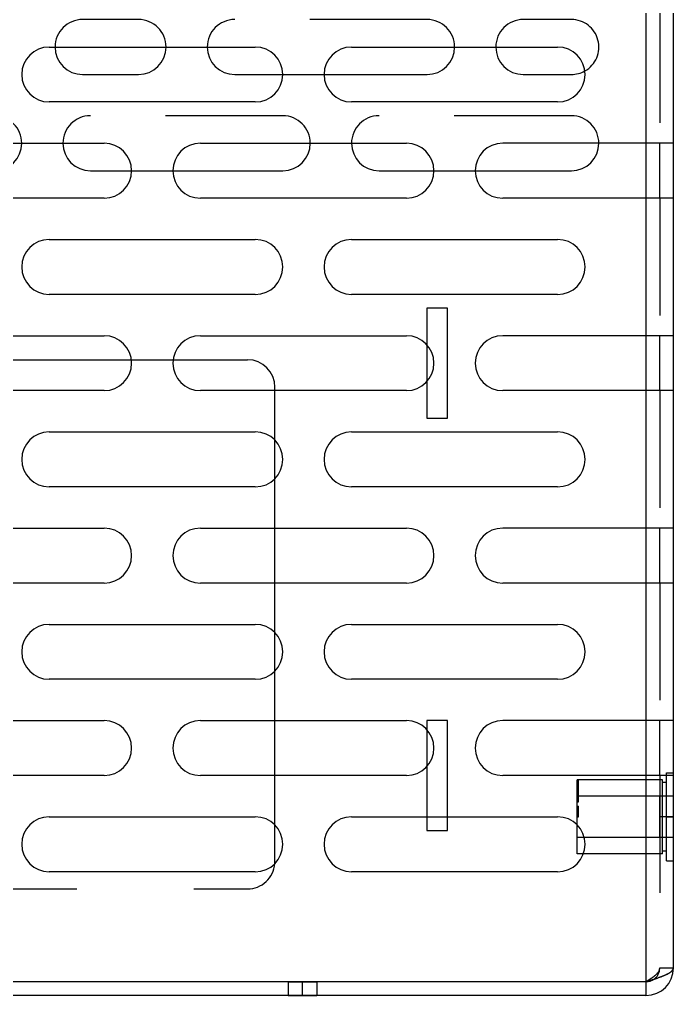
# Model space of a CAD drawing. Header units: millimetres. Extents: x 0 to 8948, y -1340 to 1100.
# Drawn here: x 6858.8 to 6906.4, y 469.9 to 540.9 of the extents above; entities that cross this region are included whole.
import ezdxf

# ---------------------------------------------------------------- set-up
doc = ezdxf.new("R2010")
doc.units = ezdxf.units.MM
doc.header["$LTSCALE"] = 85.25
doc.linetypes.add('HIDDEN', pattern=[0.2, 0.1, -0.1])
doc.layers.get('0').update_dxf_attribs({"linetype": 'CONTINUOUS'})
doc.layers.add('02___PRT_ALL_AXES', color=7, linetype='CONTINUOUS')
doc.layers.add('DEFAULT_2', color=8, linetype='HIDDEN')

msp = doc.modelspace()

# ---------------------------------------------------------------- linework, layer by layer
at = {"color": 3, "linetype": 'Continuous'}
for p, q in [((6906.361, 471.948), (6906.361, 678.948)), ((6904.361, 541.948), (6904.361, 531.948)), ((6860.932, 538.948), (6875.932, 538.948)), ((6882.932, 538.948), (6897.932, 538.948)), ((6875.932, 534.948), (6860.932, 534.948)), ((6897.932, 534.948), (6882.932, 534.948)), ((6849.932, 531.948), (6864.932, 531.948)), ((6871.932, 531.948), (6886.932, 531.948)), ((6906.361, 531.948), (6893.932, 531.948)), ((6864.932, 527.948), (6849.932, 527.948)), ((6886.932, 527.948), (6871.932, 527.948)), ((6906.361, 527.948), (6893.932, 527.948)), ((6904.361, 527.948), (6904.361, 517.948)), ((6860.932, 524.948), (6875.932, 524.948)), ((6882.932, 524.948), (6897.932, 524.948)), ((6875.932, 520.948), (6860.932, 520.948)), ((6897.932, 520.948), (6882.932, 520.948)), ((6849.932, 517.948), (6864.932, 517.948)), ((6871.932, 517.948), (6886.932, 517.948)), ((6906.361, 517.948), (6893.932, 517.948)), ((6864.932, 513.948), (6849.932, 513.948)), ((6886.932, 513.948), (6871.932, 513.948)), ((6906.361, 513.948), (6893.932, 513.948)), ((6904.361, 513.948), (6904.361, 503.948)), ((6860.932, 510.948), (6875.932, 510.948)), ((6882.932, 510.948), (6897.932, 510.948)), ((6875.932, 506.948), (6860.932, 506.948)), ((6897.932, 506.948), (6882.932, 506.948)), ((6849.932, 503.948), (6864.932, 503.948)), ((6871.932, 503.948), (6886.932, 503.948)), ((6906.361, 503.948), (6893.932, 503.948)), ((6864.932, 499.948), (6849.932, 499.948)), ((6886.932, 499.948), (6871.932, 499.948)), ((6906.361, 499.948), (6893.932, 499.948)), ((6904.361, 499.948), (6904.361, 489.948)), ((6860.932, 496.948), (6875.932, 496.948)), ((6882.932, 496.948), (6897.932, 496.948)), ((6875.932, 492.948), (6860.932, 492.948)), ((6897.932, 492.948), (6882.932, 492.948)), ((6849.932, 489.948), (6864.932, 489.948)), ((6871.932, 489.948), (6886.932, 489.948)), ((6906.361, 489.948), (6893.932, 489.948)), ((6864.932, 485.948), (6849.932, 485.948)), ((6886.932, 485.948), (6871.932, 485.948)), ((6906.361, 485.948), (6893.932, 485.948)), ((6904.361, 485.948), (6904.361, 470.948)), ((6860.932, 482.948), (6875.932, 482.948)), ((6882.932, 482.948), (6897.932, 482.948)), ((6875.932, 478.948), (6860.932, 478.948)), ((6897.932, 478.948), (6882.932, 478.948)), ((6904.361, 470.948), (6853.361, 470.948)), ((6904.361, 469.948), (6839.361, 469.948))]:
    msp.add_line(p, q, dxfattribs=at)
at = {"color": 7, "linetype": 'Continuous'}
for p, q in [((6863.361, 536.948), (6867.432, 536.948)), ((6874.432, 536.948), (6877.924, 536.948)), ((6880.941, 536.948), (6888.432, 536.948)), ((6895.432, 536.948), (6898.932, 536.948)), ((6904.361, 531.948), (6904.361, 527.948)), ((6905.361, 527.948), (6905.361, 531.948)), ((6863.932, 529.948), (6866.924, 529.948)), ((6869.941, 529.948), (6877.932, 529.948)), ((6884.932, 529.948), (6888.924, 529.948)), ((6891.941, 529.948), (6898.932, 529.948)), ((6904.361, 517.948), (6904.361, 513.948)), ((6905.361, 513.948), (6905.361, 517.948)), ((6888.411, 517.281), (6888.411, 514.615)), ((6847.953, 516.198), (6866.911, 516.198)), ((6869.953, 516.198), (6875.361, 516.198)), ((6877.361, 513.948), (6877.361, 514.198)), ((6877.361, 507.56), (6877.361, 510.336)), ((6877.361, 499.948), (6877.361, 503.948)), ((6904.361, 503.948), (6904.361, 499.948)), ((6905.361, 499.948), (6905.361, 503.948)), ((6877.361, 493.56), (6877.361, 496.336)), ((6877.361, 485.948), (6877.361, 489.948)), ((6904.361, 489.948), (6904.361, 485.948)), ((6905.361, 485.948), (6905.361, 489.948)), ((6888.411, 489.281), (6888.411, 486.615)), ((6888.411, 482.948), (6888.411, 481.948)), ((6889.911, 481.948), (6889.911, 482.948)), ((6877.361, 479.698), (6877.361, 482.336)), ((6888.411, 481.948), (6889.911, 481.948)), ((6904.361, 470.948), (6904.361, 469.948))]:
    msp.add_line(p, q, dxfattribs=at)
at = {"color": 3, "linetype": 'Continuous'}
for centre, start, end in [((6860.932, 536.948), 90, 270), ((6875.932, 536.948), 270, 90), ((6882.932, 536.948), 90, 270), ((6897.932, 536.948), 270, 90), ((6864.932, 529.948), 270, 90), ((6871.932, 529.948), 90, 270), ((6886.932, 529.948), 270, 90), ((6893.932, 529.948), 90, 270), ((6860.932, 522.948), 90, 270), ((6875.932, 522.948), 270, 90), ((6882.932, 522.948), 90, 270), ((6897.932, 522.948), 270, 90), ((6864.932, 515.948), 270, 90), ((6871.932, 515.948), 90, 270), ((6886.932, 515.948), 270, 90), ((6893.932, 515.948), 90, 270), ((6860.932, 508.948), 90, 270), ((6875.932, 508.948), 270, 90), ((6882.932, 508.948), 90, 270), ((6897.932, 508.948), 270, 90), ((6864.932, 501.948), 270, 90), ((6871.932, 501.948), 90, 270), ((6886.932, 501.948), 270, 90), ((6893.932, 501.948), 90, 270), ((6860.932, 494.948), 90, 270), ((6875.932, 494.948), 270, 90), ((6882.932, 494.948), 90, 270), ((6897.932, 494.948), 270, 90), ((6864.932, 487.948), 270, 90), ((6871.932, 487.948), 90, 270), ((6886.932, 487.948), 270, 90), ((6893.932, 487.948), 90, 270), ((6860.932, 480.948), 90, 270), ((6875.932, 480.948), 270, 90), ((6882.932, 480.948), 90, 270), ((6897.932, 480.948), 270, 90), ((6904.361, 471.948), 270, 0)]:
    msp.add_arc(centre, 2, start, end, dxfattribs=at)
at = {"color": 7, "linetype": 'Continuous'}
for centre, radius, start, end in [((6863.361, 538.948), 2, 180, 270), ((6867.432, 538.948), 2, 270, 0), ((6874.432, 538.948), 2, 180, 270), ((6888.432, 538.948), 2, 270, 0), ((6895.432, 538.948), 2, 180, 270), ((6898.932, 538.948), 2, 270, 299.33994), ((6856.932, 531.948), 2, 270, 0), ((6863.932, 531.948), 2, 180, 270), ((6877.932, 531.948), 2, 270, 0), ((6884.932, 531.948), 2, 180, 270), ((6898.932, 531.948), 2, 270, 0), ((6875.361, 514.198), 2, 0, 90), ((6875.361, 479.698), 2, 355.50269, 0), ((6904.361, 471.948), 1, 270, 305.03149)]:
    msp.add_arc(centre, radius, start, end, dxfattribs=at)
at = {"color": 3, "linetype": 'Continuous'}
msp.add_open_spline([(6904.361, 470.948), (6904.617, 471.029), (6905.094, 471.182), (6905.651, 471.383), (6906.012, 471.561), (6906.23, 471.698), (6906.361, 471.85), (6906.361, 471.948)], degree=3, knots=[0, 0, 0, 0, 0.35088, 0.653899, 0.775209, 0.872442, 1, 1, 1, 1], dxfattribs=at)
at = {"layer": '02___PRT_ALL_AXES', "color": 8, "linetype": 'HIDDEN'}
for p, q in [((6905.561, 485.648), (6899.361, 485.648)), ((6906.361, 484.448), (6899.361, 484.448)), ((6899.361, 482.336), (6899.361, 484.448)), ((6905.361, 481.448), (6905.361, 484.448)), ((6906.361, 481.448), (6906.361, 484.448)), ((6906.361, 482.948), (6905.361, 482.948)), ((6906.361, 481.448), (6899.361, 481.448)), ((6905.561, 480.248), (6899.797, 480.248)), ((6878.311, 470.948), (6878.311, 469.948)), ((6878.312, 470.948), (6880.411, 470.948)), ((6879.361, 469.948), (6879.361, 470.948)), ((6880.411, 470.948), (6880.411, 469.948)), ((6878.312, 469.948), (6880.411, 469.948))]:
    msp.add_line(p, q, dxfattribs=at)
at = {"layer": '02___PRT_ALL_AXES', "color": 7, "linetype": 'Continuous'}
for p, q in [((6899.361, 480.248), (6899.361, 482.336)), ((6899.797, 480.248), (6899.361, 480.248))]:
    msp.add_line(p, q, dxfattribs=at)
at = {"layer": 'DEFAULT_2', "color": 8, "linetype": 'HIDDEN'}
for p, q in [((6905.361, 541.948), (6905.361, 531.948)), ((6867.432, 540.948), (6863.361, 540.948)), ((6888.432, 540.948), (6874.432, 540.948)), ((6898.932, 540.948), (6895.432, 540.948)), ((6877.924, 536.948), (6880.941, 536.948)), ((6877.932, 533.948), (6863.932, 533.948)), ((6898.932, 533.948), (6884.932, 533.948)), ((6866.924, 529.948), (6869.941, 529.948)), ((6888.924, 529.948), (6891.941, 529.948)), ((6905.361, 527.948), (6905.361, 517.948)), ((6889.911, 519.948), (6888.411, 519.948)), ((6888.411, 519.948), (6888.411, 517.281)), ((6889.911, 511.948), (6889.911, 519.948)), ((6866.911, 516.198), (6869.953, 516.198)), ((6888.411, 514.615), (6888.411, 511.948)), ((6877.361, 510.336), (6877.361, 513.948)), ((6905.361, 513.948), (6905.361, 503.948)), ((6888.411, 511.948), (6889.911, 511.948)), ((6877.361, 503.948), (6877.361, 507.56)), ((6877.361, 496.336), (6877.361, 499.948)), ((6905.361, 499.948), (6905.361, 489.948)), ((6877.361, 489.948), (6877.361, 493.56)), ((6889.911, 489.948), (6888.411, 489.948)), ((6888.411, 489.948), (6888.411, 489.281)), ((6889.911, 482.948), (6889.911, 489.948)), ((6888.411, 486.615), (6888.411, 482.948)), ((6877.361, 482.336), (6877.361, 485.948)), ((6899.361, 482.948), (6899.361, 485.648)), ((6899.461, 485.646), (6899.361, 485.646)), ((6899.461, 485.642), (6899.361, 485.642)), ((6899.461, 484.031), (6899.461, 485.646)), ((6905.361, 485.948), (6905.361, 471.948)), ((6905.561, 480.248), (6905.561, 485.648)), ((6905.861, 486.148), (6906.361, 486.148)), ((6905.861, 479.748), (6905.861, 486.148)), ((6899.461, 485.634), (6899.361, 485.634)), ((6899.461, 485.63), (6899.361, 485.63)), ((6899.461, 485.588), (6899.361, 485.588)), ((6899.461, 485.559), (6899.361, 485.559)), ((6899.361, 485.535), (6899.461, 485.535)), ((6899.361, 485.336), (6899.461, 485.336)), ((6899.361, 485.332), (6899.461, 485.332)), ((6899.361, 485.329), (6899.461, 485.329)), ((6899.461, 485.306), (6899.361, 485.306)), ((6899.361, 485.298), (6899.461, 485.298)), ((6899.361, 485.255), (6899.461, 485.255)), ((6899.361, 485.242), (6899.461, 485.242)), ((6899.361, 485.238), (6899.461, 485.238)), ((6899.361, 485.227), (6899.461, 485.227)), ((6899.461, 485.215), (6899.361, 485.215)), ((6899.361, 485.203), (6899.461, 485.203)), ((6899.361, 485.201), (6899.461, 485.201)), ((6899.361, 485.158), (6899.461, 485.158)), ((6899.361, 485.138), (6899.461, 485.138)), ((6899.361, 485.078), (6899.461, 485.078)), ((6899.361, 485.067), (6899.461, 485.067)), ((6899.361, 485.027), (6899.461, 485.027)), ((6899.361, 485.01), (6899.461, 485.01)), ((6899.361, 484.969), (6899.461, 484.969)), ((6899.361, 484.933), (6899.461, 484.933)), ((6905.861, 485.448), (6905.561, 485.448)), ((6899.361, 484.922), (6899.461, 484.922)), ((6899.361, 484.883), (6899.461, 484.883)), ((6899.361, 484.882), (6899.461, 484.882)), ((6899.361, 484.868), (6899.461, 484.868)), ((6899.361, 484.849), (6899.461, 484.849)), ((6899.361, 484.839), (6899.461, 484.839)), ((6899.361, 484.829), (6899.461, 484.829)), ((6899.361, 484.809), (6899.461, 484.809)), ((6899.361, 484.797), (6899.461, 484.797)), ((6899.361, 484.795), (6899.461, 484.795)), ((6899.361, 484.793), (6899.461, 484.793)), ((6899.361, 484.788), (6899.461, 484.788)), ((6899.361, 484.766), (6899.461, 484.766)), ((6899.361, 484.734), (6899.461, 484.734)), ((6899.361, 484.733), (6899.461, 484.733)), ((6899.361, 484.717), (6899.461, 484.717)), ((6899.361, 484.704), (6899.461, 484.704)), ((6899.361, 484.7), (6899.461, 484.7)), ((6899.361, 484.679), (6899.461, 484.679)), ((6899.361, 484.666), (6899.461, 484.666)), ((6899.361, 484.665), (6899.461, 484.665)), ((6899.361, 484.658), (6899.461, 484.658)), ((6899.361, 484.621), (6899.461, 484.621)), ((6899.361, 484.619), (6899.461, 484.619)), ((6899.361, 484.608), (6899.461, 484.608)), ((6899.361, 484.607), (6899.461, 484.607)), ((6899.361, 484.589), (6899.461, 484.589)), ((6899.361, 484.588), (6899.461, 484.588)), ((6899.361, 484.543), (6899.461, 484.543)), ((6899.361, 484.517), (6899.461, 484.517)), ((6899.361, 484.513), (6899.461, 484.513)), ((6899.361, 484.509), (6899.461, 484.509)), ((6899.361, 484.477), (6899.461, 484.477)), ((6899.361, 484.475), (6899.461, 484.475)), ((6899.361, 484.459), (6899.461, 484.459)), ((6899.361, 484.443), (6899.461, 484.443)), ((6899.361, 484.439), (6899.461, 484.439)), ((6899.361, 484.423), (6899.461, 484.423)), ((6899.361, 484.416), (6899.461, 484.416)), ((6899.361, 484.416), (6899.461, 484.416)), ((6899.361, 484.412), (6899.461, 484.412)), ((6899.361, 484.394), (6899.461, 484.394)), ((6899.361, 484.361), (6899.461, 484.361)), ((6899.361, 484.351), (6899.461, 484.351)), ((6899.361, 484.337), (6899.461, 484.337)), ((6899.361, 484.331), (6899.461, 484.331)), ((6899.361, 484.317), (6899.461, 484.317)), ((6899.361, 484.27), (6899.461, 484.27)), ((6899.361, 484.265), (6899.461, 484.265)), ((6899.361, 484.241), (6899.461, 484.241)), ((6899.361, 484.231), (6899.461, 484.231)), ((6899.361, 484.216), (6899.461, 484.216)), ((6899.361, 484.207), (6899.461, 484.207)), ((6899.361, 484.182), (6899.461, 484.182)), ((6899.361, 484.178), (6899.461, 484.178)), ((6899.361, 484.131), (6899.461, 484.131)), ((6899.361, 484.097), (6899.461, 484.097)), ((6899.361, 484.036), (6899.461, 484.036)), ((6899.361, 484.031), (6899.461, 484.031)), ((6899.361, 483.709), (6899.461, 483.709)), ((6899.461, 483.698), (6899.361, 483.698)), ((6899.361, 483.686), (6899.461, 483.686)), ((6899.461, 483.579), (6899.361, 483.579)), ((6899.461, 482.954), (6899.461, 483.709)), ((6899.361, 483.099), (6899.461, 483.099)), ((6899.361, 482.977), (6899.461, 482.977)), ((6899.361, 482.954), (6899.461, 482.954)), ((6905.861, 482.948), (6906.361, 482.948)), ((6905.861, 480.448), (6905.561, 480.448)), ((6905.861, 479.748), (6906.361, 479.748)), ((6837.361, 477.698), (6875.361, 477.698)), ((6905.361, 471.948), (6906.361, 471.948))]:
    msp.add_line(p, q, dxfattribs=at)
for centre, radius, start, end in [((6863.361, 538.948), 2, 90, 180), ((6867.432, 538.948), 2, 0, 90), ((6874.432, 538.948), 2, 90, 180), ((6888.432, 538.948), 2, 0, 90), ((6895.432, 538.948), 2, 90, 180), ((6898.932, 538.948), 2, 299.33994, 90), ((6856.932, 531.948), 2, 0, 90), ((6863.932, 531.948), 2, 90, 180), ((6877.932, 531.948), 2, 0, 90), ((6884.932, 531.948), 2, 90, 180), ((6898.932, 531.948), 2, 0, 90), ((6875.361, 479.698), 2, 270, 355.50269), ((6904.361, 471.948), 1, 305.03149, 0)]:
    msp.add_arc(centre, radius, start, end, dxfattribs=at)
for points, knots in [([(6904.361, 470.948), (6904.49, 471.03), (6904.736, 471.187), (6905.116, 471.462), (6905.361, 471.755), (6905.361, 471.948)], [0, 0, 0, 0, 0.316085, 0.599304, 1, 1, 1, 1]), ([(6904.936, 471.133), (6905.128, 471.197), (6905.477, 471.319), (6905.879, 471.487), (6906.128, 471.633), (6906.281, 471.75), (6906.361, 471.872), (6906.361, 471.948)], [0, 0, 0, 0, 0.358974, 0.654126, 0.770894, 0.865748, 1, 1, 1, 1]), ([(6904.361, 470.948), (6904.506, 470.994), (6904.698, 471.055), (6904.889, 471.118), (6904.936, 471.133)], [0, 0, 0, 0, 0.754218, 1, 1, 1, 1])]:
    msp.add_open_spline(points, degree=3, knots=knots, dxfattribs=at)

doc.saveas('drawing.dxf')
